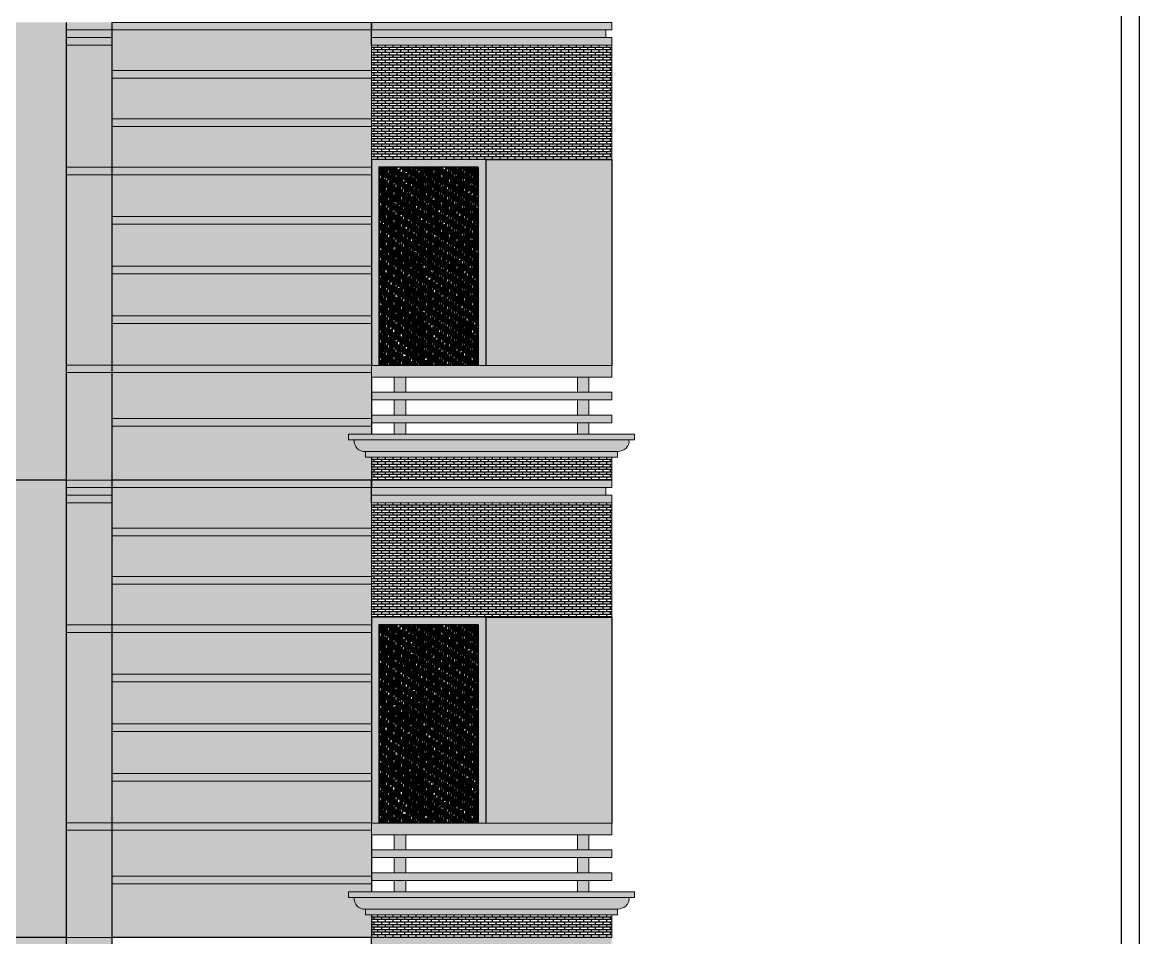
# Model space of a CAD drawing. Header units: inches. Extents: x -159432 to -126829, y -44881 to -40109.
# Drawn here: x -155504.1 to -155211.1, y -42148.6 to -41908.6 of the extents above; entities that cross this region are included whole.
import ezdxf

# ---------------------------------------------------------------- set-up
doc = ezdxf.new("R2010")
doc.units = ezdxf.units.IN
doc.header["$LTSCALE"] = 10
doc.header["$MEASUREMENT"] = 0
doc.linetypes.add('Solid', pattern=[0])
doc.layers.get('0').update_dxf_attribs({"color": 140, "lineweight": 25})
for name, color, linetype, lineweight in [('door', 123, 'Continuous', 25), ('ELEVATION', 153, 'Continuous', 25), ('FRAME', 4, 'Continuous', 13), ('H', 8, 'Continuous', 15), ('h2', 165, 'Continuous', 30), ('line', 134, 'Continuous', 30), ('RAIL', 134, 'Continuous', 30)]:
    doc.layers.add(name, color=color, linetype=linetype, lineweight=lineweight)
doc.layers.add('WAL', color=7, linetype='Continuous')
pattern_1 = [(360, (-2694.8252, -377.88014), (2e-15, 0.66675), []), (90, (-2694.8252, -377.8801), (-1, 0.66675), [0.66675, -0.66675])]
pattern_2 = [(360, (-2694.8252, -257.88014), (2e-15, 0.66675), []), (90, (-2694.8252, -257.8801), (-1, 0.66675), [0.66675, -0.66675])]

msp = doc.modelspace()

# ---------------------------------------------------------------- hatches: boundary and pattern name
at = {"ltscale": 2, "true_color": 0xff6461}
h = msp.add_hatch(color=11, dxfattribs=at)
h.set_gradient(color1=(162, 54, 32), color2=(214, 74, 46), one_color=1, tint=0.51)
h.paths.add_polyline_path([(-155349.5586, -41944.58976), (-155382.55844, -41944.58976), (-155382.55844, -41998.58976), (-155349.55844, -41998.58976)])
h = msp.add_hatch(color=11, dxfattribs=at)
h.set_gradient(color1=(159, 78, 145), color2=(173, 88, 158), one_color=1, tint=0.51)
h.paths.add_polyline_path([(-155492.55844, -41998.44563), (-155480.55844, -41998.44563), (-155480.55844, -41948.58685), (-155492.55844, -41948.58685)])
h = msp.add_hatch(color=11, dxfattribs=at)
h.set_gradient(color1=(162, 54, 32), color2=(214, 74, 46), one_color=1, tint=0.51)
h.paths.add_polyline_path([(-155349.55844, -41998.58976), (-155412.55844, -41998.58976), (-155412.55835, -42001.58976), (-155349.55836, -42001.58976)])
h = msp.add_hatch(color=11, dxfattribs=at)
h.set_gradient(color1=(162, 54, 32), color2=(214, 74, 46), one_color=1, tint=0.51)
h.paths.add_polyline_path([(-155358.55836, -42001.58976), (-155358.55824, -42005.58976), (-155355.55824, -42005.58976), (-155355.55836, -42001.58976)])
h.paths.add_polyline_path([(-155358.55818, -42007.58976), (-155358.55806, -42011.58976), (-155355.55806, -42011.58976), (-155355.55818, -42007.58976)])
h.paths.add_polyline_path([(-155355.55801, -42013.58976), (-155358.55801, -42013.58976), (-155358.55792, -42016.57008), (-155355.55792, -42016.56999)])
h.paths.add_polyline_path([(-155403.55824, -42005.58976), (-155403.55835, -42001.58976), (-155406.55835, -42001.58976), (-155406.55824, -42005.58976)])
h.paths.add_polyline_path([(-155403.55818, -42007.58976), (-155406.55818, -42007.58976), (-155406.55806, -42011.58976), (-155403.55806, -42011.58976)])
h.paths.add_polyline_path([(-155406.558, -42013.58976), (-155406.55792, -42016.57148), (-155403.55792, -42016.57139), (-155403.558, -42013.58976)])
h = msp.add_hatch(color=11, dxfattribs=at)
h.set_gradient(color1=(162, 54, 32), color2=(214, 74, 46), one_color=1, tint=0.51)
h.paths.add_polyline_path([(-155349.55824, -42005.58976), (-155412.55824, -42005.58976), (-155412.55818, -42007.58976), (-155349.55818, -42007.58976)])
h.paths.add_polyline_path([(-155349.55806, -42011.58976), (-155412.55806, -42011.58976), (-155412.558, -42013.58976), (-155349.55801, -42013.58976)])
h = msp.add_hatch(color=11, dxfattribs=at)
h.set_gradient(color1=(162, 54, 32), color2=(214, 74, 46), one_color=1, tint=0.51)
h.paths.add_polyline_path([(-155349.5586, -42064.58976), (-155382.55844, -42064.58976), (-155382.55844, -42118.58976), (-155349.55844, -42118.58976)])
h = msp.add_hatch(color=11, dxfattribs=at)
h.set_gradient(color1=(159, 78, 145), color2=(173, 88, 158), one_color=1, tint=0.51)
h.paths.add_polyline_path([(-155492.55844, -42118.44563), (-155480.55844, -42118.44563), (-155480.55844, -42068.58685), (-155492.55844, -42068.58685)])
h = msp.add_hatch(color=11, dxfattribs=at)
h.set_gradient(color1=(162, 54, 32), color2=(214, 74, 46), one_color=1, tint=0.51)
h.paths.add_polyline_path([(-155349.55844, -42118.58976), (-155412.55844, -42118.58976), (-155412.55835, -42121.58976), (-155349.55836, -42121.58976)])
h = msp.add_hatch(color=11, dxfattribs=at)
h.set_gradient(color1=(162, 54, 32), color2=(214, 74, 46), one_color=1, tint=0.51)
h.paths.add_polyline_path([(-155358.55836, -42121.58976), (-155358.55824, -42125.58976), (-155355.55824, -42125.58976), (-155355.55836, -42121.58976)])
h.paths.add_polyline_path([(-155358.55818, -42127.58976), (-155358.55806, -42131.58976), (-155355.55806, -42131.58976), (-155355.55818, -42127.58976)])
h.paths.add_polyline_path([(-155355.55801, -42133.58976), (-155358.55801, -42133.58976), (-155358.55792, -42136.57008), (-155355.55792, -42136.56999)])
h.paths.add_polyline_path([(-155403.55824, -42125.58976), (-155403.55835, -42121.58976), (-155406.55835, -42121.58976), (-155406.55824, -42125.58976)])
h.paths.add_polyline_path([(-155403.55818, -42127.58976), (-155406.55818, -42127.58976), (-155406.55806, -42131.58976), (-155403.55806, -42131.58976)])
h.paths.add_polyline_path([(-155406.558, -42133.58976), (-155406.55792, -42136.57148), (-155403.55792, -42136.57139), (-155403.558, -42133.58976)])
h = msp.add_hatch(color=11, dxfattribs=at)
h.set_gradient(color1=(162, 54, 32), color2=(214, 74, 46), one_color=1, tint=0.51)
h.paths.add_polyline_path([(-155349.55824, -42125.58976), (-155412.55824, -42125.58976), (-155412.55818, -42127.58976), (-155349.55818, -42127.58976)])
h.paths.add_polyline_path([(-155349.55806, -42131.58976), (-155412.55806, -42131.58976), (-155412.558, -42133.58976), (-155349.55801, -42133.58976)])
at = {"layer": 'door'}
h = msp.add_hatch(dxfattribs=at)
h.set_pattern_fill('AR-RROOF', color=256, scale=0.5, angle=90, style=0)
h.set_pattern_definition([(90, (-2694.8252, -257.88014), (-0.5, 1.1), [7.5, -1, 2.5, -0.5]), (90, (-2695.0752, -257.21514), (-0.665, -0.5), [1.5, -0.165, 3, -0.375]), (90, (-2695.25018, -257.63014), (-0.335, 2.6), [4, -0.7, 2, -0.5])])
h.paths.add_polyline_path([(-155384.55844, -41946.58976), (-155410.55844, -41946.58976), (-155410.55844, -41998.58976), (-155384.55844, -41998.58976)])
h = msp.add_hatch(dxfattribs=at)
h.set_pattern_fill('AR-RROOF', color=256, scale=0.5, angle=90, style=0)
h.set_pattern_definition([(90, (-2694.8252, -377.88014), (-0.5, 1.1), [7.5, -1, 2.5, -0.5]), (90, (-2695.0752, -377.21514), (-0.665, -0.5), [1.5, -0.165, 3, -0.375]), (90, (-2695.25018, -377.63014), (-0.335, 2.6), [4, -0.7, 2, -0.5])])
h.paths.add_polyline_path([(-155384.55844, -42066.58976), (-155410.55844, -42066.58976), (-155410.55844, -42118.58976), (-155384.55844, -42118.58976)])
at = {"layer": 'ELEVATION'}
for points in [[(-155382.55844, -41944.58976), (-155412.55844, -41944.58976), (-155412.55844, -41998.58976), (-155410.55844, -41998.58976), (-155410.55844, -41946.58976), (-155384.55844, -41946.58976), (-155384.55844, -41998.58976), (-155382.55844, -41998.58976)], [(-155382.55844, -42064.58976), (-155412.55844, -42064.58976), (-155412.55844, -42118.58976), (-155410.55844, -42118.58976), (-155410.55844, -42066.58976), (-155384.55844, -42066.58976), (-155384.55844, -42118.58976), (-155382.55844, -42118.58976)]]:
    msp.add_hatch(color=256, dxfattribs=at).paths.add_polyline_path(points)
at = {"layer": 'H'}
for color, points in [(6, [(-155480.55844, -41912.58976), (-155480.55844, -41910.58976), (-155492.55844, -41910.58976), (-155492.55844, -41912.58976)]), (6, [(-155351.05844, -41912.58976), (-155351.05844, -41910.58976), (-155412.55844, -41910.58976), (-155412.55844, -41912.58976)]), (192, [(-155416.28435, -42020.30078, -0.227815077), (-155417.0585, -42018.06966), (-155345.05824, -42018.06966, -0.284856201), (-155345.83203, -42020.30042, -0.172145475), (-155348.05815, -42021.09026), (-155414.05858, -42021.09023, -0.227815042)]), (6, [(-155480.55844, -42032.58976), (-155480.55844, -42030.58976), (-155492.55844, -42030.58976), (-155492.55844, -42032.58976)]), (6, [(-155351.05844, -42032.58976), (-155351.05844, -42030.58976), (-155412.55844, -42030.58976), (-155412.55844, -42032.58976)]), (192, [(-155416.28435, -42140.30078, -0.227815077), (-155417.0585, -42138.06966), (-155345.05824, -42138.06966, -0.284856201), (-155345.83203, -42140.30042, -0.172145475), (-155348.05815, -42141.09026), (-155414.05858, -42141.09023, -0.227815042)])]:
    msp.add_hatch(color=color, dxfattribs=at).paths.add_polyline_path(points)
at = {"layer": 'H', "lineweight": 13}
h = msp.add_hatch(color=3, dxfattribs=at)
h.paths.add_polyline_path([(-155480.55844, -42012.44565), (-155480.55844, -42000.44565), (-155412.55839, -42000.44565), (-155412.55835, -42001.58976), (-155412.55844, -42001.58976), (-155412.55844, -42012.44565)])
h.paths.add_polyline_path([(-155412.55844, -41987.51623), (-155412.55844, -41998.44568), (-155480.55844, -41998.44568), (-155480.55844, -41987.51623)])
h.paths.add_polyline_path([(-155480.55844, -41985.51623), (-155480.55844, -41974.51623), (-155412.55844, -41974.51623), (-155412.55844, -41985.51623)])
h.paths.add_polyline_path([(-155412.55844, -41961.51623), (-155412.55844, -41972.51623), (-155480.55844, -41972.51623), (-155480.55844, -41961.51623)])
h.paths.add_polyline_path([(-155412.55844, -41948.58673), (-155412.55844, -41959.51623), (-155480.55844, -41959.51623), (-155480.55844, -41948.58681)])
h.paths.add_polyline_path([(-155412.55844, -41935.9211), (-155412.55844, -41944.58976), (-155412.55844, -41946.58674), (-155480.55844, -41946.58681), (-155480.55844, -41935.9211)])
h.paths.add_polyline_path([(-155480.55844, -41933.9211), (-155480.55844, -41923.25543), (-155412.55844, -41923.25543), (-155412.55844, -41933.9211)])
h.paths.add_polyline_path([(-155480.55844, -41921.25543), (-155480.55844, -41910.58976), (-155412.55844, -41910.58976), (-155412.55844, -41914.58976), (-155412.55844, -41921.25543)])
for points in [[(-155412.55844, -42014.44565), (-155412.55844, -42016.56966), (-155418.5585, -42016.56966), (-155418.5585, -42018.06966), (-155417.0585, -42018.06966, 0.227814558), (-155416.28435, -42020.30078, 0.227815561), (-155414.05858, -42021.09023), (-155414.05858, -42022.59023), (-155412.55844, -42022.59023), (-155412.55844, -42028.58976), (-155480.55844, -42028.58976), (-155480.55844, -42014.44565)], [(-155412.55844, -42134.44565), (-155412.55844, -42136.56966), (-155418.5585, -42136.56966), (-155418.5585, -42138.06966), (-155417.0585, -42138.06966, 0.227814558), (-155416.28435, -42140.30078, 0.227815561), (-155414.05858, -42141.09023), (-155414.05858, -42142.59023), (-155412.55844, -42142.59023), (-155412.55844, -42148.58976), (-155480.55844, -42148.58976), (-155480.55844, -42134.44565)]]:
    msp.add_hatch(color=3, dxfattribs=at).paths.add_polyline_path(points)
at = {"layer": 'H'}
h = msp.add_hatch(color=6, dxfattribs=at)
h.paths.add_polyline_path([(-155418.5585, -42016.56966), (-155418.5585, -42018.06966), (-155343.55824, -42018.06966), (-155343.55824, -42016.56966)])
h.paths.add_polyline_path([(-155348.05815, -42022.59026), (-155348.05815, -42021.09026), (-155414.05858, -42021.09023), (-155414.05858, -42022.59023)])
at = {"layer": 'H', "lineweight": 13}
h = msp.add_hatch(color=3, dxfattribs=at)
h.paths.add_polyline_path([(-155480.55844, -42132.44565), (-155480.55844, -42120.44565), (-155412.55839, -42120.44565), (-155412.55835, -42121.58976), (-155412.55844, -42121.58976), (-155412.55844, -42132.44565)])
h.paths.add_polyline_path([(-155412.55844, -42107.51623), (-155412.55844, -42118.44568), (-155480.55844, -42118.44568), (-155480.55844, -42107.51623)])
h.paths.add_polyline_path([(-155480.55844, -42105.51623), (-155480.55844, -42094.51623), (-155412.55844, -42094.51623), (-155412.55844, -42105.51623)])
h.paths.add_polyline_path([(-155412.55844, -42081.51623), (-155412.55844, -42092.51623), (-155480.55844, -42092.51623), (-155480.55844, -42081.51623)])
h.paths.add_polyline_path([(-155412.55844, -42068.58673), (-155412.55844, -42079.51623), (-155480.55844, -42079.51623), (-155480.55844, -42068.58681)])
h.paths.add_polyline_path([(-155412.55844, -42055.9211), (-155412.55844, -42064.58976), (-155412.55844, -42066.58674), (-155480.55844, -42066.58681), (-155480.55844, -42055.9211)])
h.paths.add_polyline_path([(-155480.55844, -42053.9211), (-155480.55844, -42043.25543), (-155412.55844, -42043.25543), (-155412.55844, -42053.9211)])
h.paths.add_polyline_path([(-155480.55844, -42041.25543), (-155480.55844, -42030.58976), (-155412.55844, -42030.58976), (-155412.55844, -42034.58976), (-155412.55844, -42041.25543)])
at = {"layer": 'H'}
h = msp.add_hatch(color=6, dxfattribs=at)
h.paths.add_polyline_path([(-155418.5585, -42136.56966), (-155418.5585, -42138.06966), (-155343.55824, -42138.06966), (-155343.55824, -42136.56966)])
h.paths.add_polyline_path([(-155348.05815, -42142.59026), (-155348.05815, -42141.09026), (-155414.05858, -42141.09023), (-155414.05858, -42142.59023)])
at = {"layer": 'h2'}
h = msp.add_hatch(dxfattribs=at)
h.set_pattern_fill('AR-BRSTD', color=3, scale=0.25, angle=360, style=0)
h.set_pattern_definition(pattern_2)
h.paths.add_polyline_path([(-155492.55844, -41908.58976), (-155521.55844, -41908.58976), (-155521.55844, -42028.58976), (-155492.55844, -42028.58976)])
h = msp.add_hatch(dxfattribs=at)
h.set_pattern_fill('AR-BRSTD', color=3, scale=0.25, angle=360, style=0)
h.set_pattern_definition(pattern_2)
h.paths.add_polyline_path([(-155349.5586, -41944.58976), (-155349.55844, -41914.58976), (-155412.55844, -41914.58976), (-155412.55844, -41944.58976), (-155382.55844, -41944.58976)])
h = msp.add_hatch(dxfattribs=at)
h.set_pattern_fill('AR-BRSTD', color=3, scale=0.25, angle=360, style=0)
h.set_pattern_definition(pattern_2)
h.paths.add_polyline_path([(-155412.55844, -42022.59017), (-155412.55844, -42028.58976), (-155349.55844, -42028.58976), (-155349.55815, -42022.58746)])
h = msp.add_hatch(dxfattribs=at)
h.set_pattern_fill('AR-BRSTD', color=3, scale=0.25, angle=360, style=0)
h.set_pattern_definition(pattern_1)
h.paths.add_polyline_path([(-155492.55844, -42028.58976), (-155521.55844, -42028.58976), (-155521.55844, -42148.58976), (-155492.55844, -42148.58976)])
h = msp.add_hatch(dxfattribs=at)
h.set_pattern_fill('AR-BRSTD', color=3, scale=0.25, angle=360, style=0)
h.set_pattern_definition(pattern_1)
h.paths.add_polyline_path([(-155349.5586, -42064.58976), (-155349.55844, -42034.58976), (-155412.55844, -42034.58976), (-155412.55844, -42064.58976), (-155382.55844, -42064.58976)])
h = msp.add_hatch(dxfattribs=at)
h.set_pattern_fill('AR-BRSTD', color=3, scale=0.25, angle=360, style=0)
h.set_pattern_definition(pattern_1)
h.paths.add_polyline_path([(-155412.55844, -42142.59017), (-155412.55844, -42148.58976), (-155349.55844, -42148.58976), (-155349.55815, -42142.58746)])
h = msp.add_hatch(dxfattribs=at)
h.set_pattern_fill('AR-BRSTD', color=3, scale=0.25, angle=360, style=0)
h.set_pattern_definition([(360, (-2694.8252, -497.88014), (2e-15, 0.66675), []), (90, (-2694.8252, -497.8801), (-1, 0.66675), [0.66675, -0.66675])])
h.paths.add_polyline_path([(-155492.55844, -42148.58976), (-155521.55844, -42148.58976), (-155521.55844, -42268.58976), (-155492.55844, -42268.58976)])
at = {"layer": 'WAL'}
h = msp.add_hatch(color=256, dxfattribs=at)
h.set_gradient(color1=(0, 0, 255), color2=(41, 41, 255), one_color=1, tint=0.58)
h.paths.add_polyline_path([(-155480.55844, -41910.58976), (-155480.55844, -41908.58976), (-155492.55844, -41908.58976), (-155492.55844, -41910.58976)])
h.paths.add_polyline_path([(-155480.55844, -41914.58976), (-155480.55844, -41912.58976), (-155492.55844, -41912.58976), (-155492.55844, -41914.58976)])
h = msp.add_hatch(color=256, dxfattribs=at)
h.set_gradient(color1=(0, 0, 255), color2=(41, 41, 255), one_color=1, tint=0.58)
h.paths.add_polyline_path([(-155480.55844, -41910.58976), (-155480.55844, -41908.58976), (-155412.55844, -41908.58976), (-155412.55844, -41910.58976)])
h = msp.add_hatch(color=256, dxfattribs=at)
h.set_gradient(color1=(0, 0, 255), color2=(41, 41, 255), one_color=1, tint=0.58)
h.paths.add_polyline_path([(-155349.55844, -41908.58976), (-155412.55844, -41908.58976), (-155412.55844, -41910.58976), (-155349.55844, -41910.58976)])
h.paths.add_polyline_path([(-155349.55844, -41914.58976), (-155349.55844, -41912.58976), (-155412.55844, -41912.58976), (-155412.55844, -41914.58976)])
h = msp.add_hatch(color=6, dxfattribs=at)
h.paths.add_polyline_path([(-155693.55844, -41946.58681), (-155681.55844, -41946.58682), (-155681.55844, -41914.58976), (-155693.55844, -41914.58976)])
h.paths.add_polyline_path([(-155693.55844, -42028.58976), (-155681.55844, -42028.58976), (-155681.55844, -42000.44565), (-155693.55844, -42000.44565)])
h.paths.add_polyline_path([(-155492.55844, -41946.58685), (-155480.55844, -41946.58685), (-155480.55844, -41914.58976), (-155492.55844, -41914.58976)])
h.paths.add_polyline_path([(-155480.55844, -42000.44563), (-155492.55844, -42000.44563), (-155492.55844, -42028.58976), (-155480.55844, -42028.58976)])
h.paths.add_polyline_path([(-155545.55844, -41940.58683), (-155521.55844, -41940.58683), (-155521.55844, -41914.58976), (-155545.55844, -41914.58976)])
h.paths.add_polyline_path([(-155521.55844, -42000.44563), (-155545.55844, -42000.44563), (-155545.55844, -42028.58976), (-155521.55844, -42028.58976)])
h = msp.add_hatch(color=256, dxfattribs=at)
h.set_gradient(color1=(0, 0, 255), color2=(41, 41, 255), one_color=1, tint=0.58)
h.paths.add_polyline_path([(-155480.55844, -41923.25543), (-155480.55844, -41921.25543), (-155412.55844, -41921.25543), (-155412.55844, -41923.25543)])
h = msp.add_hatch(color=256, dxfattribs=at)
h.set_gradient(color1=(0, 0, 255), color2=(41, 41, 255), one_color=1, tint=0.58)
h.paths.add_polyline_path([(-155480.55844, -41935.9211), (-155480.55844, -41933.9211), (-155412.55844, -41933.9211), (-155412.55844, -41935.9211)])
h = msp.add_hatch(color=256, dxfattribs=at)
h.set_gradient(color1=(0, 0, 255), color2=(41, 41, 255), one_color=1, tint=0.58)
h.paths.add_polyline_path([(-155492.55844, -41946.58685), (-155492.55844, -41948.58685), (-155480.55844, -41948.58685), (-155480.55844, -41946.58685)])
h.paths.add_polyline_path([(-155480.55844, -42000.44563), (-155480.55844, -41998.44563), (-155492.55844, -41998.44563), (-155492.55844, -42000.44563)])
h.paths.add_polyline_path([(-155521.55844, -42000.44563), (-155521.55844, -41998.44561), (-155545.55844, -41998.44561), (-155545.55844, -42000.44563)])
h = msp.add_hatch(color=256, dxfattribs=at)
h.set_gradient(color1=(0, 0, 255), color2=(41, 41, 255), one_color=1, tint=0.58)
h.paths.add_polyline_path([(-155480.55853, -41948.58677), (-155480.55853, -41946.58677), (-155412.55853, -41946.58677), (-155412.55853, -41948.58677)])
h = msp.add_hatch(color=256, dxfattribs=at)
h.set_gradient(color1=(0, 0, 255), color2=(41, 41, 255), one_color=1, tint=0.58)
h.paths.add_polyline_path([(-155480.55844, -41961.51623), (-155480.55844, -41959.51623), (-155412.55844, -41959.51623), (-155412.55844, -41961.51623)])
h = msp.add_hatch(color=256, dxfattribs=at)
h.set_gradient(color1=(0, 0, 255), color2=(41, 41, 255), one_color=1, tint=0.58)
h.paths.add_polyline_path([(-155480.55844, -41974.51623), (-155480.55844, -41972.51623), (-155412.55844, -41972.51623), (-155412.55844, -41974.51623)])
h = msp.add_hatch(color=256, dxfattribs=at)
h.set_gradient(color1=(0, 0, 255), color2=(41, 41, 255), one_color=1, tint=0.58)
h.paths.add_polyline_path([(-155480.55844, -41987.51623), (-155480.55844, -41985.51623), (-155412.55844, -41985.51623), (-155412.55844, -41987.51623)])
h = msp.add_hatch(color=256, dxfattribs=at)
h.set_gradient(color1=(0, 0, 255), color2=(41, 41, 255), one_color=1, tint=0.58)
h.paths.add_polyline_path([(-155480.55844, -42000.44565), (-155480.55844, -41998.44565), (-155412.55844, -41998.44565), (-155412.55844, -42000.44565)])
h = msp.add_hatch(color=256, dxfattribs=at)
h.set_gradient(color1=(0, 0, 255), color2=(41, 41, 255), one_color=1, tint=0.58)
h.paths.add_polyline_path([(-155480.55844, -42014.44565), (-155480.55844, -42012.44565), (-155412.55844, -42012.44565), (-155412.55844, -42014.44565)])
h = msp.add_hatch(color=256, dxfattribs=at)
h.set_gradient(color1=(0, 0, 255), color2=(41, 41, 255), one_color=1, tint=0.58)
h.paths.add_polyline_path([(-155480.55844, -42030.58976), (-155480.55844, -42028.58976), (-155492.55844, -42028.58976), (-155492.55844, -42030.58976)])
h.paths.add_polyline_path([(-155480.55844, -42034.58976), (-155480.55844, -42032.58976), (-155492.55844, -42032.58976), (-155492.55844, -42034.58976)])
h = msp.add_hatch(color=256, dxfattribs=at)
h.set_gradient(color1=(0, 0, 255), color2=(41, 41, 255), one_color=1, tint=0.58)
h.paths.add_polyline_path([(-155480.55844, -42030.58976), (-155480.55844, -42028.58976), (-155412.55844, -42028.58976), (-155412.55844, -42030.58976)])
h = msp.add_hatch(color=256, dxfattribs=at)
h.set_gradient(color1=(0, 0, 255), color2=(41, 41, 255), one_color=1, tint=0.58)
h.paths.add_polyline_path([(-155349.55844, -42028.58976), (-155412.55844, -42028.58976), (-155412.55844, -42030.58976), (-155349.55844, -42030.58976)])
h.paths.add_polyline_path([(-155349.55844, -42034.58976), (-155349.55844, -42032.58976), (-155412.55844, -42032.58976), (-155412.55844, -42034.58976)])
h = msp.add_hatch(color=6, dxfattribs=at)
h.paths.add_polyline_path([(-155693.55844, -42066.58681), (-155681.55844, -42066.58682), (-155681.55844, -42034.58976), (-155693.55844, -42034.58976)])
h.paths.add_polyline_path([(-155693.55844, -42148.58976), (-155681.55844, -42148.58976), (-155681.55844, -42120.44565), (-155693.55844, -42120.44565)])
h.paths.add_polyline_path([(-155492.55844, -42066.58685), (-155480.55844, -42066.58685), (-155480.55844, -42034.58976), (-155492.55844, -42034.58976)])
h.paths.add_polyline_path([(-155480.55844, -42120.44563), (-155492.55844, -42120.44563), (-155492.55844, -42148.58976), (-155480.55844, -42148.58976)])
h.paths.add_polyline_path([(-155545.55844, -42060.58683), (-155521.55844, -42060.58683), (-155521.55844, -42034.58976), (-155545.55844, -42034.58976)])
h.paths.add_polyline_path([(-155521.55844, -42120.44563), (-155545.55844, -42120.44563), (-155545.55844, -42148.58976), (-155521.55844, -42148.58976)])
h = msp.add_hatch(color=256, dxfattribs=at)
h.set_gradient(color1=(0, 0, 255), color2=(41, 41, 255), one_color=1, tint=0.58)
h.paths.add_polyline_path([(-155480.55844, -42043.25543), (-155480.55844, -42041.25543), (-155412.55844, -42041.25543), (-155412.55844, -42043.25543)])
h = msp.add_hatch(color=256, dxfattribs=at)
h.set_gradient(color1=(0, 0, 255), color2=(41, 41, 255), one_color=1, tint=0.58)
h.paths.add_polyline_path([(-155480.55844, -42055.9211), (-155480.55844, -42053.9211), (-155412.55844, -42053.9211), (-155412.55844, -42055.9211)])
h = msp.add_hatch(color=256, dxfattribs=at)
h.set_gradient(color1=(0, 0, 255), color2=(41, 41, 255), one_color=1, tint=0.58)
h.paths.add_polyline_path([(-155492.55844, -42066.58685), (-155492.55844, -42068.58685), (-155480.55844, -42068.58685), (-155480.55844, -42066.58685)])
h.paths.add_polyline_path([(-155480.55844, -42120.44563), (-155480.55844, -42118.44563), (-155492.55844, -42118.44563), (-155492.55844, -42120.44563)])
h.paths.add_polyline_path([(-155521.55844, -42120.44563), (-155521.55844, -42118.44561), (-155545.55844, -42118.44561), (-155545.55844, -42120.44563)])
h = msp.add_hatch(color=256, dxfattribs=at)
h.set_gradient(color1=(0, 0, 255), color2=(41, 41, 255), one_color=1, tint=0.58)
h.paths.add_polyline_path([(-155480.55853, -42068.58677), (-155480.55853, -42066.58677), (-155412.55853, -42066.58677), (-155412.55853, -42068.58677)])
h = msp.add_hatch(color=256, dxfattribs=at)
h.set_gradient(color1=(0, 0, 255), color2=(41, 41, 255), one_color=1, tint=0.58)
h.paths.add_polyline_path([(-155480.55844, -42081.51623), (-155480.55844, -42079.51623), (-155412.55844, -42079.51623), (-155412.55844, -42081.51623)])
h = msp.add_hatch(color=256, dxfattribs=at)
h.set_gradient(color1=(0, 0, 255), color2=(41, 41, 255), one_color=1, tint=0.58)
h.paths.add_polyline_path([(-155480.55844, -42094.51623), (-155480.55844, -42092.51623), (-155412.55844, -42092.51623), (-155412.55844, -42094.51623)])
h = msp.add_hatch(color=256, dxfattribs=at)
h.set_gradient(color1=(0, 0, 255), color2=(41, 41, 255), one_color=1, tint=0.58)
h.paths.add_polyline_path([(-155480.55844, -42107.51623), (-155480.55844, -42105.51623), (-155412.55844, -42105.51623), (-155412.55844, -42107.51623)])
h = msp.add_hatch(color=256, dxfattribs=at)
h.set_gradient(color1=(0, 0, 255), color2=(41, 41, 255), one_color=1, tint=0.58)
h.paths.add_polyline_path([(-155480.55844, -42120.44565), (-155480.55844, -42118.44565), (-155412.55844, -42118.44565), (-155412.55844, -42120.44565)])
h = msp.add_hatch(color=256, dxfattribs=at)
h.set_gradient(color1=(0, 0, 255), color2=(41, 41, 255), one_color=1, tint=0.58)
h.paths.add_polyline_path([(-155480.55844, -42134.44565), (-155480.55844, -42132.44565), (-155412.55844, -42132.44565), (-155412.55844, -42134.44565)])
h = msp.add_hatch(color=256, dxfattribs=at)
h.set_gradient(color1=(0, 0, 255), color2=(41, 41, 255), one_color=1, tint=0.58)
h.paths.add_polyline_path([(-155480.55844, -42150.58976), (-155480.55844, -42148.58976), (-155492.55844, -42148.58976), (-155492.55844, -42150.58976)])
h.paths.add_polyline_path([(-155480.55844, -42154.58976), (-155480.55844, -42152.58976), (-155492.55844, -42152.58976), (-155492.55844, -42154.58976)])
h = msp.add_hatch(color=256, dxfattribs=at)
h.set_gradient(color1=(0, 0, 255), color2=(41, 41, 255), one_color=1, tint=0.58)
h.paths.add_polyline_path([(-155349.55844, -42148.58976), (-155412.55844, -42148.58976), (-155412.55844, -42150.58976), (-155349.55844, -42150.58976)])
h.paths.add_polyline_path([(-155349.55844, -42154.58976), (-155349.55844, -42152.58976), (-155412.55844, -42152.58976), (-155412.55844, -42154.58976)])

# ---------------------------------------------------------------- linework, layer by layer
at = {"layer": 'door'}
for p, q in [((-155382.55844, -41944.58976), (-155412.55844, -41944.58976)), ((-155412.55844, -41944.58976), (-155412.55844, -41998.58976)), ((-155382.55844, -41944.58976), (-155382.55844, -41998.58976)), ((-155384.55844, -41946.58976), (-155410.55844, -41946.58976)), ((-155410.55844, -41946.58976), (-155410.55844, -41998.58976)), ((-155384.55844, -41946.58976), (-155384.55844, -41998.58976)), ((-155382.55844, -42064.58976), (-155412.55844, -42064.58976)), ((-155412.55844, -42064.58976), (-155412.55844, -42118.58976)), ((-155382.55844, -42064.58976), (-155382.55844, -42118.58976)), ((-155384.55844, -42066.58976), (-155410.55844, -42066.58976)), ((-155410.55844, -42066.58976), (-155410.55844, -42118.58976)), ((-155384.55844, -42066.58976), (-155384.55844, -42118.58976))]:
    msp.add_line(p, q, dxfattribs=at)
for centre in [(-155388.55844, -41986.58976), (-155388.55844, -42106.58976)]:
    msp.add_circle(centre, 2, dxfattribs=at)
at = {"layer": 'ELEVATION'}
for p, q in [((-155492.55844, -41908.58976), (-155492.55844, -42028.58976)), ((-155480.55844, -41908.58976), (-155480.55844, -42028.58976)), ((-155412.55844, -41914.58976), (-155412.55844, -41908.58976)), ((-155412.55844, -41908.58976), (-155412.55844, -41910.58976)), ((-155382.55844, -41944.58976), (-155349.5586, -41944.58976)), ((-155349.5586, -41944.58976), (-155349.55844, -41998.58976)), ((-155412.55844, -42001.58976), (-155412.55844, -42016.56966)), ((-155412.55844, -42022.59008), (-155412.55844, -42028.58976)), ((-155492.55844, -42028.58976), (-155521.55844, -42028.58976)), ((-155492.55844, -42028.58976), (-155492.55844, -42148.58976)), ((-155480.55844, -42028.58976), (-155480.55844, -42148.58976)), ((-155412.55844, -42028.58976), (-155480.55844, -42028.58976)), ((-155412.55844, -42034.58976), (-155412.55844, -42028.58976)), ((-155412.55844, -42028.58976), (-155412.55844, -42030.58976)), ((-155382.55844, -42064.58976), (-155349.5586, -42064.58976)), ((-155349.5586, -42064.58976), (-155349.55844, -42118.58976)), ((-155412.55844, -42121.58976), (-155412.55844, -42136.56966)), ((-155412.55844, -42142.59008), (-155412.55844, -42148.58976)), ((-155492.55844, -42148.58976), (-155521.55844, -42148.58976)), ((-155492.55844, -42148.58976), (-155492.55844, -42268.58976)), ((-155480.55844, -42148.58976), (-155480.55844, -42268.58976)), ((-155412.55844, -42148.58976), (-155480.55844, -42148.58976)), ((-155412.55844, -42154.58976), (-155412.55844, -42148.58976))]:
    msp.add_line(p, q, dxfattribs=at)
at = {"layer": 'ELEVATION', "lineweight": 13}
for p, q in [((-155349.55844, -41908.58976), (-155412.55844, -41908.58976)), ((-155349.55844, -41910.58976), (-155349.55844, -41908.58976)), ((-155480.55844, -41910.58976), (-155492.55844, -41910.58976)), ((-155480.55844, -41912.58976), (-155492.55844, -41912.58976)), ((-155349.55844, -41910.58976), (-155412.55844, -41910.58976)), ((-155349.55844, -41912.58976), (-155412.55844, -41912.58976)), ((-155351.05844, -41912.58976), (-155351.05844, -41910.58976)), ((-155349.55844, -41914.58976), (-155349.55844, -41912.58976)), ((-155480.55844, -41914.58976), (-155492.55844, -41914.58976)), ((-155349.55844, -41914.58976), (-155412.55844, -41914.58976)), ((-155412.55844, -41944.58976), (-155412.55844, -41914.58976)), ((-155349.5586, -41944.58976), (-155349.55844, -41914.58976)), ((-155349.55815, -42022.58731), (-155349.55844, -42028.58976)), ((-155480.55844, -42028.58976), (-155693.55844, -42028.58976)), ((-155480.55844, -42028.58976), (-155492.55844, -42028.58976)), ((-155480.55844, -42028.58976), (-155492.55844, -42028.58976)), ((-155480.55844, -42028.58976), (-155492.55844, -42028.58976)), ((-155349.55844, -42028.58976), (-155412.55844, -42028.58976)), ((-155349.55844, -42028.58976), (-155412.55844, -42028.58976)), ((-155349.55844, -42028.58976), (-155412.55844, -42028.58976)), ((-155349.55844, -42030.58976), (-155349.55844, -42028.58976)), ((-155480.55844, -42030.58976), (-155492.55844, -42030.58976)), ((-155480.55844, -42032.58976), (-155492.55844, -42032.58976)), ((-155349.55844, -42030.58976), (-155412.55844, -42030.58976)), ((-155349.55844, -42032.58976), (-155412.55844, -42032.58976)), ((-155351.05844, -42032.58976), (-155351.05844, -42030.58976)), ((-155349.55844, -42034.58976), (-155349.55844, -42032.58976)), ((-155480.55844, -42034.58976), (-155492.55844, -42034.58976)), ((-155349.55844, -42034.58976), (-155412.55844, -42034.58976)), ((-155412.55844, -42064.58976), (-155412.55844, -42034.58976)), ((-155349.5586, -42064.58976), (-155349.55844, -42034.58976)), ((-155349.55815, -42142.58731), (-155349.55844, -42148.58976)), ((-155480.55844, -42148.58976), (-155693.55844, -42148.58976)), ((-155480.55844, -42148.58976), (-155492.55844, -42148.58976)), ((-155480.55844, -42148.58976), (-155492.55844, -42148.58976)), ((-155480.55844, -42148.58976), (-155492.55844, -42148.58976)), ((-155349.55844, -42148.58976), (-155412.55844, -42148.58976)), ((-155349.55844, -42148.58976), (-155412.55844, -42148.58976))]:
    msp.add_line(p, q, dxfattribs=at)
at = {"layer": 'FRAME', "linetype": 'Solid', "lineweight": 20, "ltscale": 10}
for p, q in [((-155412.55844, -41908.58976), (-155480.55844, -41908.58976)), ((-155412.55844, -41910.58976), (-155480.55844, -41910.58976)), ((-155412.55844, -42028.58976), (-155480.55844, -42028.58976)), ((-155412.55844, -42030.58976), (-155480.55844, -42030.58976))]:
    msp.add_line(p, q, dxfattribs=at)
at = {"layer": 'FRAME', "lineweight": 13}
for p, q in [((-155412.55843, -41921.25543), (-155480.55843, -41921.25543)), ((-155412.55843, -41923.25543), (-155480.55843, -41923.25543)), ((-155412.55841, -41933.9211), (-155480.55841, -41933.9211)), ((-155412.55841, -41935.9211), (-155480.55841, -41935.9211)), ((-155412.55844, -41946.58674), (-155492.55844, -41946.58682)), ((-155492.55844, -41946.58685), (-155480.55844, -41946.58685)), ((-155412.55844, -41948.58673), (-155492.55844, -41948.58682)), ((-155492.55844, -41948.58685), (-155480.55844, -41948.58685)), ((-155412.55844, -41959.51623), (-155480.55844, -41959.51623)), ((-155412.55844, -41961.51623), (-155480.55844, -41961.51623)), ((-155412.55844, -41972.51623), (-155480.55844, -41972.51623)), ((-155412.55844, -41974.51623), (-155480.55844, -41974.51623)), ((-155412.55844, -41985.51623), (-155480.55844, -41985.51623)), ((-155412.55844, -41987.51623), (-155480.55844, -41987.51623)), ((-155492.55844, -41998.44563), (-155480.55844, -41998.44563)), ((-155492.55844, -41998.44568), (-155412.55844, -41998.44568)), ((-155492.55844, -42000.44563), (-155480.55844, -42000.44563)), ((-155492.55844, -42000.44565), (-155412.55839, -42000.44565)), ((-155412.55844, -42012.44565), (-155480.55844, -42012.44565)), ((-155412.55844, -42014.44565), (-155480.55844, -42014.44565)), ((-155412.55843, -42041.25543), (-155480.55843, -42041.25543)), ((-155412.55843, -42043.25543), (-155480.55843, -42043.25543)), ((-155412.55841, -42053.9211), (-155480.55841, -42053.9211)), ((-155412.55841, -42055.9211), (-155480.55841, -42055.9211)), ((-155412.55844, -42066.58674), (-155492.55844, -42066.58682)), ((-155492.55844, -42066.58685), (-155480.55844, -42066.58685)), ((-155412.55844, -42068.58673), (-155492.55844, -42068.58682)), ((-155492.55844, -42068.58685), (-155480.55844, -42068.58685)), ((-155412.55844, -42079.51623), (-155480.55844, -42079.51623)), ((-155412.55844, -42081.51623), (-155480.55844, -42081.51623)), ((-155412.55844, -42092.51623), (-155480.55844, -42092.51623)), ((-155412.55844, -42094.51623), (-155480.55844, -42094.51623)), ((-155412.55844, -42105.51623), (-155480.55844, -42105.51623)), ((-155412.55844, -42107.51623), (-155480.55844, -42107.51623)), ((-155492.55844, -42118.44563), (-155480.55844, -42118.44563)), ((-155492.55844, -42118.44568), (-155412.55844, -42118.44568)), ((-155492.55844, -42120.44563), (-155480.55844, -42120.44563)), ((-155492.55844, -42120.44565), (-155412.55839, -42120.44565)), ((-155412.55844, -42132.44565), (-155480.55844, -42132.44565)), ((-155412.55844, -42134.44565), (-155480.55844, -42134.44565))]:
    msp.add_line(p, q, dxfattribs=at)
at = {"layer": 'FRAME', "linetype": 'Solid', "lineweight": 20, "ltscale": 10}
for points in [[(-155418.5585, -42018.06966), (-155343.55824, -42018.06966), (-155343.55824, -42016.56966), (-155418.5585, -42016.56966), (-155418.5585, -42018.06966)], [(-155414.05858, -42022.59023), (-155348.05815, -42022.59026), (-155348.05815, -42021.09026), (-155414.05858, -42021.09023), (-155414.05858, -42022.59023)], [(-155418.5585, -42138.06966), (-155343.55824, -42138.06966), (-155343.55824, -42136.56966), (-155418.5585, -42136.56966), (-155418.5585, -42138.06966)], [(-155414.05858, -42142.59023), (-155348.05815, -42142.59026), (-155348.05815, -42141.09026), (-155414.05858, -42141.09023), (-155414.05858, -42142.59023)]]:
    msp.add_lwpolyline(points, dxfattribs=at)
for points in [[(-155414.05858, -42021.09023), (-155348.05815, -42021.09026, 0.172146674), (-155345.83202, -42020.30041, 0.284854216), (-155345.05824, -42018.06966), (-155417.0585, -42018.06966, 0.227814558), (-155416.28435, -42020.30078, 0.227815561), (-155414.05858, -42021.09023, 0.800140304)], [(-155414.05858, -42141.09023), (-155348.05815, -42141.09026, 0.172146674), (-155345.83202, -42140.30041, 0.284854216), (-155345.05824, -42138.06966), (-155417.0585, -42138.06966, 0.227814558), (-155416.28435, -42140.30078, 0.227815561), (-155414.05858, -42141.09023, 0.800140304)]]:
    msp.add_lwpolyline(points, format="xyb", dxfattribs=at)
at = {"layer": 'line'}
msp.add_lwpolyline([(-155936.68446, -41599.44139), (-155936.68446, -42690.29959), (-155211.1448, -42690.29959), (-155211.1448, -41599.44139)], close=True, dxfattribs=at)
msp.add_lwpolyline([(-155215.91446, -42620.12898), (-155215.91446, -41604.21105), (-155931.9148, -41604.21105), (-155931.9148, -42620.12898)], dxfattribs=at)
at = {"layer": 'RAIL', "lineweight": 13}
for p, q in [((-155349.55844, -41998.58976), (-155412.55844, -41998.58976)), ((-155412.55844, -41998.58976), (-155412.55835, -42001.58976)), ((-155349.55844, -41998.58976), (-155349.55836, -42001.58976)), ((-155349.55836, -42001.58976), (-155412.55844, -42001.58976)), ((-155406.55835, -42001.58976), (-155406.55824, -42005.58976)), ((-155403.55835, -42001.58976), (-155403.55824, -42005.58976)), ((-155358.55836, -42001.58976), (-155358.55824, -42005.58976)), ((-155355.55836, -42001.58976), (-155355.55824, -42005.58976)), ((-155349.55824, -42005.58976), (-155412.55844, -42005.58976)), ((-155412.55824, -42005.58976), (-155412.55818, -42007.58976)), ((-155349.55824, -42005.58976), (-155349.55818, -42007.58976)), ((-155349.55818, -42007.58976), (-155412.55844, -42007.58976)), ((-155406.55818, -42007.58976), (-155406.55806, -42011.58976)), ((-155403.55818, -42007.58976), (-155403.55806, -42011.58976)), ((-155358.55818, -42007.58976), (-155358.55806, -42011.58976)), ((-155355.55818, -42007.58976), (-155355.55806, -42011.58976)), ((-155349.55806, -42011.58976), (-155412.55844, -42011.58976)), ((-155412.55806, -42011.58976), (-155412.558, -42013.58976)), ((-155349.55806, -42011.58976), (-155349.55801, -42013.58976)), ((-155349.55801, -42013.58976), (-155412.55844, -42013.58976)), ((-155406.558, -42013.58976), (-155406.55792, -42016.57165)), ((-155403.558, -42013.58976), (-155403.55792, -42016.57165)), ((-155358.55801, -42013.58976), (-155358.55792, -42016.56982)), ((-155355.55801, -42013.58976), (-155355.55792, -42016.56982)), ((-155349.55844, -42118.58976), (-155412.55844, -42118.58976)), ((-155412.55844, -42118.58976), (-155412.55835, -42121.58976)), ((-155349.55844, -42118.58976), (-155349.55836, -42121.58976)), ((-155349.55836, -42121.58976), (-155412.55844, -42121.58976)), ((-155406.55835, -42121.58976), (-155406.55824, -42125.58976)), ((-155403.55835, -42121.58976), (-155403.55824, -42125.58976)), ((-155358.55836, -42121.58976), (-155358.55824, -42125.58976)), ((-155355.55836, -42121.58976), (-155355.55824, -42125.58976)), ((-155349.55824, -42125.58976), (-155412.55844, -42125.58976)), ((-155412.55824, -42125.58976), (-155412.55818, -42127.58976)), ((-155349.55824, -42125.58976), (-155349.55818, -42127.58976)), ((-155349.55818, -42127.58976), (-155412.55844, -42127.58976)), ((-155406.55818, -42127.58976), (-155406.55806, -42131.58976)), ((-155403.55818, -42127.58976), (-155403.55806, -42131.58976)), ((-155358.55818, -42127.58976), (-155358.55806, -42131.58976)), ((-155355.55818, -42127.58976), (-155355.55806, -42131.58976)), ((-155349.55806, -42131.58976), (-155412.55844, -42131.58976)), ((-155412.55806, -42131.58976), (-155412.558, -42133.58976)), ((-155349.55806, -42131.58976), (-155349.55801, -42133.58976)), ((-155349.55801, -42133.58976), (-155412.55844, -42133.58976)), ((-155406.558, -42133.58976), (-155406.55792, -42136.57165)), ((-155403.558, -42133.58976), (-155403.55792, -42136.57165)), ((-155358.55801, -42133.58976), (-155358.55792, -42136.56982)), ((-155355.55801, -42133.58976), (-155355.55792, -42136.56982))]:
    msp.add_line(p, q, dxfattribs=at)

doc.saveas('drawing.dxf')
